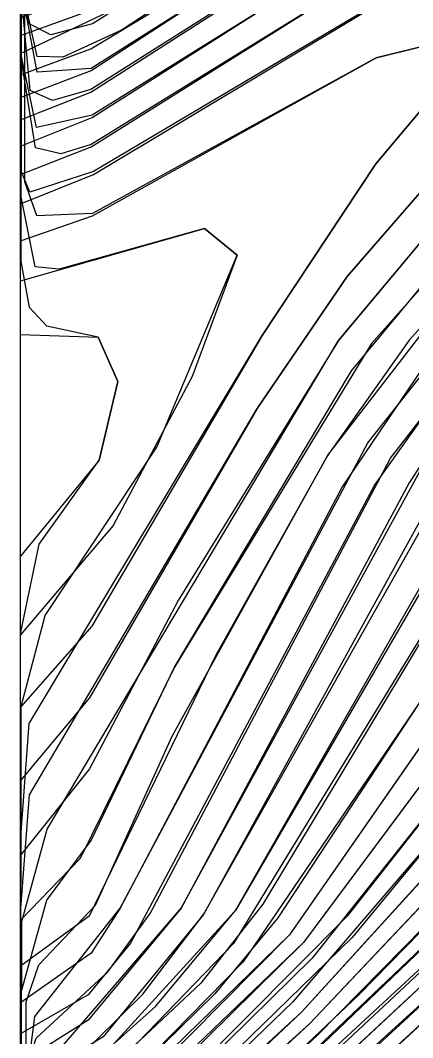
# Model space of a CAD drawing. Extents: x 104.513 to 104.5295, y 28.4567 to 28.4663.
# Drawn here: x 104.512982 to 104.513439, y 28.45731 to 28.458493 of the extents above; entities that cross this region are included whole.
import ezdxf

# ---------------------------------------------------------------- set-up
doc = ezdxf.new("R2010")
doc.units = 0
doc.header["$MEASUREMENT"] = 0
for name, color, linetype in [('Contour_Line_Intermediate', 7, 'Continuous'), ('Contour_Line_Major', 7, 'Continuous'), ('Contour_Line_Minor', 7, 'Continuous'), ('Iso-height_Area', 7, 'Continuous')]:
    doc.layers.add(name, color=color, linetype=linetype)

msp = doc.modelspace()

# ---------------------------------------------------------------- linework, layer by layer
at = {"layer": 'Contour_Line_Intermediate', "color": 0}
for points in [[(104.5162948, 28.4601791, 345), (104.5160477, 28.4600574, 345), (104.5156373, 28.4598113, 345), (104.5151235, 28.4594157, 345), (104.5148979, 28.4592193, 345), (104.5146645, 28.4589588, 345), (104.5144467, 28.4586081, 345), (104.5141785, 28.4582874, 345), (104.514025, 28.4580303, 345), (104.5137228, 28.4576744, 345), (104.5130809, 28.4570603, 345), (104.5129824, 28.4570031, 345)], [(104.5129824, 28.4584968, 335), (104.5130653, 28.4585249, 335), (104.5131472, 28.4585752, 335), (104.513486, 28.4588152, 335), (104.5142129, 28.4594231, 335), (104.5143948, 28.4595587, 335), (104.5145046, 28.459617, 335), (104.5149326, 28.4597731, 335), (104.5153835, 28.4600418, 335), (104.5154657, 28.460061, 335), (104.5154972, 28.4600509, 335), (104.5155062, 28.4600181, 335), (104.5154703, 28.459945, 335), (104.5154076, 28.4598803, 335), (104.5150851, 28.4596158, 335), (104.5144427, 28.4590215, 335), (104.5140626, 28.4585682, 335), (104.5135843, 28.4580629, 335), (104.5132328, 28.4574583, 335), (104.5130591, 28.457268, 335), (104.5129824, 28.4572232, 335)], [(104.5129824, 28.4581904, 325), (104.5131968, 28.4582514, 325), (104.5132346, 28.4582202, 325), (104.5131823, 28.4580794, 325), (104.5130903, 28.457906, 325), (104.5129824, 28.4577788, 325)]]:
    msp.add_polyline3d(points, dxfattribs=at)
at = {"layer": 'Contour_Line_Major', "color": 0}
for points in [[(104.5162091, 28.4602154, 340), (104.5157947, 28.4600074, 340), (104.5155415, 28.4598422, 340), (104.5150234, 28.4594312, 340), (104.5147546, 28.4591998, 340), (104.5145516, 28.458993, 340), (104.51423, 28.458564, 340), (104.5140653, 28.4583714, 340), (104.513902, 28.4581442, 340), (104.5137053, 28.4579241, 340), (104.5135631, 28.4577064, 340), (104.5133629, 28.4574516, 340), (104.5130692, 28.4571562, 340), (104.5129824, 28.4571027, 340)], [(104.5129824, 28.4583777, 330), (104.5130644, 28.4584101, 330), (104.5134702, 28.4586697, 330), (104.5139263, 28.459035, 330), (104.5142187, 28.4592418, 330), (104.5144729, 28.4594485, 330), (104.5146068, 28.4595007, 330), (104.5146472, 28.4595015, 330), (104.5146825, 28.4594871, 330), (104.5146909, 28.4594487, 330), (104.5146796, 28.4594113, 330), (104.5146309, 28.4593532, 330), (104.5143838, 28.4591623, 330), (104.5143061, 28.4590722, 330), (104.5142034, 28.4589203, 330), (104.5139749, 28.4586592, 330), (104.5135548, 28.4582537, 330), (104.5134348, 28.4581216, 330), (104.5133404, 28.4579877, 330), (104.5132098, 28.4577553, 330), (104.5130625, 28.4574516, 330), (104.5129824, 28.4573934, 330)]]:
    msp.add_polyline3d(points, dxfattribs=at)
at = {"layer": 'Contour_Line_Minor', "color": 0}
for points in [[(104.5167437, 28.4605349, 336), (104.5156327, 28.4600372, 336), (104.5150603, 28.4595589, 336), (104.5146245, 28.459173, 336), (104.5144157, 28.458959, 336), (104.5141069, 28.4585806, 336), (104.513606, 28.4580336, 336), (104.5132303, 28.4574199, 336), (104.5130628, 28.4572464, 336), (104.5129824, 28.4571966, 336)], [(104.5162913, 28.4603094, 337), (104.5156723, 28.4600177, 337), (104.5149764, 28.4594577, 337), (104.5146762, 28.4591971, 337), (104.5144702, 28.458991, 337), (104.514139, 28.458579, 337), (104.5136344, 28.4580131, 337), (104.5134462, 28.457699, 337), (104.5132417, 28.4573984, 337), (104.513077, 28.4572308, 337), (104.5129824, 28.4571722, 337)], [(104.5162925, 28.4602886, 338), (104.5157112, 28.4600094, 338), (104.51555, 28.4598998, 338), (104.5150462, 28.4594936, 338), (104.5146917, 28.4591876, 338), (104.5144826, 28.4589757, 338), (104.5141531, 28.4585558, 338), (104.5136586, 28.457986, 338), (104.5134894, 28.4577084, 338), (104.5132956, 28.4574298, 338), (104.513061, 28.4571929, 338), (104.5129824, 28.4571478, 338)], [(104.5162108, 28.4602325, 339), (104.5157968, 28.4600313, 339), (104.5155546, 28.4598762, 339), (104.5150571, 28.4594801, 339), (104.51474, 28.4592092, 339), (104.514496, 28.4589607, 339), (104.5142126, 28.4585864, 339), (104.5138776, 28.4581732, 339), (104.5136835, 28.4579556, 339), (104.5135231, 28.4577045, 339), (104.5133121, 28.4574208, 339), (104.5130569, 28.4571698, 339), (104.5129824, 28.4571238, 339)], [(104.5162914, 28.4602057, 343), (104.5159636, 28.4600435, 343), (104.5155886, 28.4598146, 343), (104.5151029, 28.4594366, 343), (104.5148318, 28.4592035, 343), (104.5145946, 28.4589474, 343), (104.5143469, 28.4585742, 343), (104.5141067, 28.458279, 343), (104.51398, 28.4580714, 343), (104.5137945, 28.457865, 343), (104.5136434, 28.4576692, 343), (104.5133188, 28.4573264, 343), (104.513058, 28.4570849, 343), (104.5129824, 28.45704, 343)], [(104.51621, 28.4601997, 341), (104.5158416, 28.4600123, 341), (104.5155441, 28.4598227, 341), (104.5150429, 28.4594268, 341), (104.5147692, 28.4591905, 341), (104.5145631, 28.4589767, 341), (104.5142819, 28.4585857, 341), (104.5140649, 28.4583212, 341), (104.5139316, 28.4581221, 341), (104.5137375, 28.4579047, 341), (104.5135282, 28.4576181, 341), (104.5132994, 28.4573518, 341), (104.5130651, 28.4571259, 341), (104.5129824, 28.4570816, 341)], [(104.5162441, 28.4601993, 342), (104.5158783, 28.4600135, 342), (104.5155552, 28.4598102, 342), (104.5150459, 28.4594099, 342), (104.5148153, 28.4592117, 342), (104.5145768, 28.4589619, 342), (104.5143084, 28.4585726, 342), (104.5141069, 28.4583304, 342), (104.5139557, 28.4580918, 342), (104.5137612, 28.4578771, 342), (104.513576, 28.457632, 342), (104.5133097, 28.4573398, 342), (104.51306, 28.4571046, 342), (104.5129824, 28.4570606, 342)], [(104.5162931, 28.4601921, 344), (104.516042, 28.4600701, 344), (104.5156265, 28.4598223, 344), (104.5151073, 28.4594217, 344), (104.5148468, 28.4591934, 344), (104.5146171, 28.4589397, 344), (104.5143878, 28.4585799, 344), (104.5141421, 28.458285, 344), (104.5139992, 28.4580438, 344), (104.5137026, 28.457693, 344), (104.513328, 28.4573129, 344), (104.5130694, 28.4570726, 344), (104.5129824, 28.4570215, 344)], [(104.5163433, 28.4601723, 347), (104.5161252, 28.4600696, 347), (104.5156302, 28.4597716, 347), (104.5151875, 28.4594302, 347), (104.5150105, 28.4592776, 347), (104.514852, 28.4591053, 347), (104.514731, 28.4589512, 347), (104.5146207, 28.4587518, 347), (104.5145234, 28.458608, 347), (104.5142499, 28.4582975, 347), (104.5140615, 28.4579916, 347), (104.5137995, 28.457678, 347), (104.5135343, 28.4574498, 347), (104.5130583, 28.4570071, 347), (104.5129824, 28.4569662, 347)], [(104.5162965, 28.4601662, 346), (104.5160857, 28.460063, 346), (104.5156356, 28.4597927, 346), (104.5151327, 28.4594045, 346), (104.5149105, 28.4592066, 346), (104.5146861, 28.4589398, 346), (104.5144967, 28.4586245, 346), (104.5142047, 28.4582803, 346), (104.5140425, 28.458006, 346), (104.5137802, 28.4576972, 346), (104.5130617, 28.4570255, 346), (104.5129824, 28.4569846, 346)], [(104.5163375, 28.4601571, 348), (104.5161302, 28.4600579, 348), (104.5156673, 28.4597794, 348), (104.5151766, 28.4594035, 348), (104.5150254, 28.4592683, 348), (104.5149064, 28.4591397, 348), (104.5147217, 28.4588645, 348), (104.5146062, 28.4586649, 348), (104.5144701, 28.4584976, 348), (104.5142684, 28.4582815, 348), (104.5140947, 28.4579932, 348), (104.5138155, 28.4576574, 348), (104.5135474, 28.4574392, 348), (104.5130652, 28.4569938, 348), (104.5129824, 28.4569492, 348)], [(104.516335, 28.4601434, 349), (104.5161292, 28.4600431, 349), (104.5156759, 28.4597688, 349), (104.5152098, 28.459411, 349), (104.5150736, 28.4592906, 349), (104.5149605, 28.4591662, 349), (104.5146752, 28.4587045, 349), (104.5145279, 28.4585229, 349), (104.5142978, 28.4582815, 349), (104.5141288, 28.458002, 349), (104.5138694, 28.4576787, 349), (104.5137678, 28.4575802, 349), (104.5135558, 28.4574248, 349), (104.5130765, 28.4569827, 349), (104.5129824, 28.4569329, 349)], [(104.5129824, 28.4584759, 334), (104.5130657, 28.4585057, 334), (104.5132289, 28.4586063, 334), (104.5135538, 28.4588419, 334), (104.5143902, 28.4595296, 334), (104.514554, 28.4596132, 334), (104.5149721, 28.459752, 334), (104.5153001, 28.4599364, 334), (104.5153615, 28.4599488, 334), (104.5153814, 28.4599481, 334), (104.5153816, 28.4599351, 334), (104.5152437, 28.459794, 334), (104.5150595, 28.4596428, 334), (104.514814, 28.4593892, 334), (104.5144675, 28.4590784, 334), (104.5140493, 28.45859, 334), (104.5135974, 28.4581238, 334), (104.5134708, 28.4579534, 334), (104.5131957, 28.4574534, 334), (104.5130786, 28.4573112, 334), (104.5129824, 28.4572521, 334)], [(104.5129824, 28.458455, 333), (104.5131481, 28.458534, 333), (104.5134689, 28.4587536, 333), (104.513654, 28.4588942, 333), (104.5142764, 28.4594168, 333), (104.5144274, 28.4595222, 333), (104.5146351, 28.459617, 333), (104.5148595, 28.4596713, 333), (104.5149414, 28.4596663, 333), (104.5149714, 28.4596252, 333), (104.5149501, 28.4595823, 333), (104.5148404, 28.459449, 333), (104.5144138, 28.4590552, 333), (104.5140309, 28.4586062, 333), (104.5135085, 28.4580688, 333), (104.513435, 28.4579554, 333), (104.5131695, 28.4574609, 333), (104.5130615, 28.4573307, 333), (104.5129824, 28.457281, 333)], [(104.5129824, 28.45843, 332), (104.5130645, 28.4584603, 332), (104.5131433, 28.4585077, 332), (104.5134821, 28.4587366, 332), (104.5143048, 28.4594043, 332), (104.5144397, 28.4595007, 332), (104.5145514, 28.4595557, 332), (104.5147188, 28.4596111, 332), (104.5148219, 28.4596176, 332), (104.5148527, 28.459604, 332), (104.5148607, 28.4595763, 332), (104.5148274, 28.4594805, 332), (104.5147814, 28.459419, 332), (104.5144319, 28.4591125, 332), (104.5140108, 28.4586208, 332), (104.5135155, 28.4581232, 332), (104.5133948, 28.4579538, 332), (104.5131107, 28.4574202, 332), (104.5130612, 28.4573601, 332), (104.5129824, 28.4573146, 332)], [(104.5129824, 28.4584038, 331), (104.5130648, 28.4584351, 331), (104.513449, 28.4586849, 331), (104.5144231, 28.4594559, 331), (104.5145548, 28.4595273, 331), (104.5146751, 28.4595608, 331), (104.5147587, 28.4595563, 331), (104.5147998, 28.4595314, 331), (104.5147583, 28.4594517, 331), (104.5146807, 28.4593615, 331), (104.5144084, 28.4591281, 331), (104.5139898, 28.4586347, 331), (104.5134677, 28.4581141, 331), (104.513357, 28.457951, 331), (104.5130984, 28.4574609, 331), (104.5130649, 28.4574086, 331), (104.5129824, 28.457351, 331)], [(104.5129824, 28.4583472, 329), (104.513066, 28.4583804, 329), (104.5134871, 28.4586483, 329), (104.5140161, 28.4590633, 329), (104.5141853, 28.459146, 329), (104.5142493, 28.4591405, 329), (104.5142237, 28.4590305, 329), (104.5141104, 28.4588567, 329), (104.5139087, 28.4586291, 329), (104.5135331, 28.4582769, 329), (104.5133912, 28.4581176, 329), (104.5131618, 28.4577413, 329), (104.5130522, 28.4575186, 329), (104.5129824, 28.457447, 329)], [(104.5129824, 28.4583142, 328), (104.5130647, 28.4583462, 328), (104.5135138, 28.4586278, 328), (104.5140244, 28.4590163, 328), (104.5140869, 28.4590362, 328), (104.5141403, 28.4590217, 328), (104.5141083, 28.4589199, 328), (104.5140467, 28.4588368, 328), (104.5138476, 28.458619, 328), (104.5134687, 28.4582599, 328), (104.5133526, 28.4581212, 328), (104.5131661, 28.4578189, 328), (104.5130628, 28.4576228, 328), (104.5129824, 28.4575227, 328)], [(104.5129824, 28.45828, 327), (104.5130676, 28.458314, 327), (104.5135951, 28.4586303, 327), (104.5138936, 28.4588573, 327), (104.5139903, 28.4588887, 327), (104.5139644, 28.4588334, 327), (104.513854, 28.4586976, 327), (104.5136111, 28.4584469, 327), (104.513478, 28.4583282, 327), (104.5133626, 28.4581956, 327), (104.5132581, 28.4580419, 327), (104.5130628, 28.4577057, 327), (104.5129824, 28.4576095, 327)], [(104.5129824, 28.4582371, 326), (104.5130662, 28.4582661, 326), (104.5133965, 28.4584497, 326), (104.5135013, 28.4584759, 326), (104.5135005, 28.4584507, 326), (104.5133962, 28.4583266, 326), (104.5132639, 28.4581268, 326), (104.5130655, 28.4577888, 326), (104.5129824, 28.4576946, 326)], [(104.5129824, 28.4581281, 324), (104.5130728, 28.4581248, 324), (104.5130957, 28.4580736, 324), (104.5130741, 28.4579821, 324), (104.5129824, 28.4578701, 324)]]:
    msp.add_polyline3d(points, dxfattribs=at)
at = {"layer": 'Iso-height_Area', "color": 0}
msp.add_polyline3d([(104.5129824, 28.4615962, 323), (104.5129824, 28.466149, 323), (104.5129906, 28.4662235, 323), (104.5130155, 28.4662814, 323), (104.5130734, 28.4663063, 323), (104.5287101, 28.4663145, 323), (104.529364, 28.4663063, 323), (104.529422, 28.4662814, 323), (104.5294468, 28.4662235, 323), (104.5294551, 28.466149, 323), (104.5294468, 28.4568034, 323), (104.529422, 28.4567455, 323), (104.529364, 28.4567206, 323), (104.5292895, 28.4567124, 323), (104.5130734, 28.4567206, 323), (104.5130155, 28.4567455, 323), (104.5129906, 28.4568034, 323), (104.5129824, 28.4568779, 323), (104.5129824, 28.4615962, 323)], close=True, dxfattribs=at)
for points in [[(104.5292895, 28.4567124, 324), (104.5130734, 28.4567206, 324), (104.5130155, 28.4567455, 324), (104.5129906, 28.4568034, 324), (104.5129824, 28.4568779, 324), (104.5129825, 28.45778, 324), (104.5130041, 28.4578841, 324), (104.5130741, 28.4579821, 324), (104.5130957, 28.4580736, 324), (104.5130728, 28.4581248, 324), (104.5130133, 28.4581376, 324), (104.512993, 28.4581594, 324), (104.5129835, 28.4582135, 324), (104.5129824, 28.4615962, 324), (104.5129824, 28.4615962, 324), (104.5129824, 28.466149, 324), (104.5129906, 28.4662235, 324), (104.5130155, 28.4662814, 324), (104.5130734, 28.4663063, 324), (104.5287101, 28.4663145, 324)], [(104.5292895, 28.4567124, 325), (104.5130734, 28.4567206, 325), (104.5130155, 28.4567455, 325), (104.5129906, 28.4568034, 325), (104.5129824, 28.4568779, 325), (104.5129833, 28.4576955, 325), (104.5130114, 28.4578012, 325), (104.5131411, 28.4579969, 325), (104.5132346, 28.4582202, 325), (104.5131968, 28.4582514, 325), (104.5130277, 28.458204, 325), (104.5129997, 28.4582067, 325), (104.5129824, 28.4582922, 325), (104.5129824, 28.4615962, 325), (104.5129824, 28.4615962, 325), (104.5129824, 28.466149, 325), (104.5129906, 28.4662235, 325), (104.5130155, 28.4662814, 325), (104.5130734, 28.4663063, 325), (104.5287101, 28.4663145, 325)], [(104.5292895, 28.4567124, 326), (104.5130734, 28.4567206, 326), (104.5130155, 28.4567455, 326), (104.5129906, 28.4568034, 326), (104.5129824, 28.4568779, 326), (104.5129824, 28.457539, 326), (104.5129926, 28.4576758, 326), (104.5132639, 28.4581268, 326), (104.5133962, 28.4583266, 326), (104.5135005, 28.4584507, 326), (104.5135013, 28.4584759, 326), (104.5133965, 28.4584497, 326), (104.5130662, 28.4582688, 326), (104.5130015, 28.4582662, 326), (104.5129878, 28.4583058, 326), (104.5129824, 28.4615962, 326), (104.5129824, 28.4615962, 326), (104.5129824, 28.466149, 326), (104.5129906, 28.4662235, 326), (104.5130155, 28.4662814, 326), (104.5130734, 28.4663063, 326), (104.5287101, 28.4663145, 326)], [(104.5292895, 28.4567124, 327), (104.5130734, 28.4567206, 327), (104.5130155, 28.4567455, 327), (104.5129906, 28.4568034, 327), (104.5129824, 28.4568779, 327), (104.5129824, 28.457456, 327), (104.5129929, 28.4575926, 327), (104.5132581, 28.4580419, 327), (104.5133626, 28.4581956, 327), (104.513478, 28.4583282, 327), (104.5136111, 28.4584469, 327), (104.513854, 28.4586976, 327), (104.5139644, 28.4588334, 327), (104.5139903, 28.4588887, 327), (104.5138936, 28.4588573, 327), (104.5135951, 28.4586303, 327), (104.5130676, 28.4583175, 327), (104.5129935, 28.4582935, 327), (104.5129838, 28.4583172, 327), (104.5129824, 28.4615962, 327), (104.5129824, 28.4615962, 327), (104.5129824, 28.466149, 327)], [(104.5292895, 28.4567124, 328), (104.5130734, 28.4567206, 328), (104.5130155, 28.4567455, 328), (104.5129906, 28.4568034, 328), (104.5129824, 28.4568779, 328), (104.512984, 28.4574456, 328), (104.5130137, 28.4575529, 328), (104.5133526, 28.4581212, 328), (104.5134687, 28.4582599, 328), (104.5138476, 28.458619, 328), (104.5140467, 28.4588368, 328), (104.5141083, 28.4589199, 328), (104.5141403, 28.4590217, 328), (104.5140869, 28.4590362, 328), (104.5140244, 28.4590163, 328), (104.5134773, 28.4586037, 328), (104.5130647, 28.458349, 328), (104.5130295, 28.4583382, 328), (104.5130001, 28.4583452, 328), (104.5129824, 28.4584536, 328), (104.5129824, 28.4615962, 328), (104.5129824, 28.4615962, 328), (104.5129824, 28.466149, 328)], [(104.5292895, 28.4567124, 329), (104.5130734, 28.4567206, 329), (104.5130155, 28.4567455, 329), (104.5129906, 28.4568034, 329), (104.5129824, 28.4568779, 329), (104.5129838, 28.4573642, 329), (104.5130134, 28.4574702, 329), (104.5130648, 28.4575398, 329), (104.5131618, 28.4577413, 329), (104.5133677, 28.458086, 329), (104.5134873, 28.4582299, 329), (104.5139087, 28.4586291, 329), (104.5141104, 28.4588567, 329), (104.5142237, 28.4590305, 329), (104.5142493, 28.4591405, 329), (104.5141853, 28.459146, 329), (104.5140161, 28.4590633, 329), (104.5134396, 28.4586155, 329), (104.513066, 28.458383, 329), (104.5130013, 28.4583689, 329), (104.5129824, 28.4584569, 329), (104.5129824, 28.4615962, 329), (104.5129824, 28.4615962, 329), (104.5129824, 28.466149, 329)], [(104.5292895, 28.4567124, 331), (104.5130734, 28.4567206, 331), (104.5130155, 28.4567455, 331), (104.5129906, 28.4568034, 331), (104.5129824, 28.4572067, 331), (104.5129993, 28.4573349, 331), (104.5130984, 28.4574609, 331), (104.5133868, 28.4580019, 331), (104.5135364, 28.4581911, 331), (104.5139898, 28.4586347, 331), (104.5143756, 28.4590938, 331), (104.514722, 28.4594061, 331), (104.5147998, 28.4595314, 331), (104.5147587, 28.4595563, 331), (104.5146751, 28.4595608, 331), (104.5145548, 28.4595273, 331), (104.5144231, 28.4594559, 331), (104.5139463, 28.4590871, 331), (104.5136404, 28.4588272, 331), (104.5134022, 28.4586508, 331), (104.5130648, 28.4584375, 331), (104.513002, 28.4584333, 331), (104.5129824, 28.4585371, 331), (104.5129824, 28.4615962, 331)], [(104.5167437, 28.4605349, 336), (104.5156327, 28.4600372, 336), (104.5150603, 28.4595589, 336), (104.514541, 28.4590922, 336), (104.5144157, 28.458959, 336), (104.5141069, 28.4585806, 336), (104.513606, 28.4580336, 336), (104.5132648, 28.4574657, 336), (104.5131923, 28.4573736, 336), (104.5130212, 28.4572135, 336), (104.5129952, 28.4571744, 336), (104.5129824, 28.4570422, 336), (104.5129906, 28.4568034, 336), (104.5130155, 28.4567455, 336), (104.5130734, 28.4567206, 336), (104.5292906, 28.4567195, 336)], [(104.5162913, 28.4603094, 337), (104.5156723, 28.4600177, 337), (104.5151239, 28.4595825, 337), (104.5145916, 28.459116, 337), (104.5144314, 28.4589461, 337), (104.5140995, 28.4585336, 337), (104.5136657, 28.4580521, 337), (104.5135967, 28.4579594, 337), (104.5134462, 28.457699, 337), (104.5132822, 28.4574495, 337), (104.5132089, 28.4573611, 337), (104.5130042, 28.4571621, 337), (104.5129824, 28.4570398, 337), (104.5129906, 28.4568034, 337), (104.5130155, 28.4567455, 337), (104.5130734, 28.4567206, 337), (104.5291188, 28.4567124, 337)], [(104.5162124, 28.460252, 338), (104.5157968, 28.4600561, 338), (104.5156358, 28.4599619, 338), (104.5150462, 28.4594936, 338), (104.5146917, 28.4591876, 338), (104.5144826, 28.4589757, 338), (104.5141531, 28.4585558, 338), (104.5136586, 28.457986, 338), (104.5134894, 28.4577084, 338), (104.5132956, 28.4574298, 338), (104.5130001, 28.4571428, 338), (104.5129824, 28.4570374, 338), (104.5129906, 28.4568034, 338), (104.5130155, 28.4567455, 338), (104.5130734, 28.4567206, 338), (104.5291086, 28.4567173, 338)], [(104.5162108, 28.4602325, 339), (104.515714, 28.4599841, 339), (104.5154711, 28.4598111, 339), (104.51474, 28.4592092, 339), (104.514496, 28.4589607, 339), (104.5142126, 28.4585864, 339), (104.5138776, 28.4581732, 339), (104.5136835, 28.4579556, 339), (104.5135231, 28.4577045, 339), (104.5133121, 28.4574208, 339), (104.5130127, 28.4571348, 339), (104.5129916, 28.4570967, 339), (104.5129828, 28.4570347, 339), (104.5129906, 28.4568034, 339), (104.5130155, 28.4567455, 339), (104.5130734, 28.4567206, 339), (104.5290354, 28.4567124, 339)], [(104.5162091, 28.4602154, 340), (104.5157169, 28.4599622, 340), (104.5155047, 28.4598135, 340), (104.5147998, 28.4592412, 340), (104.5145118, 28.4589476, 340), (104.513902, 28.4581442, 340), (104.5137053, 28.4579241, 340), (104.5135631, 28.4577064, 340), (104.5133221, 28.4574027, 340), (104.5129994, 28.457086, 340), (104.5129824, 28.4569583, 340), (104.5129906, 28.4568034, 340), (104.5130155, 28.4567455, 340), (104.5130734, 28.4567206, 340), (104.5289573, 28.4567124, 340)], [(104.51621, 28.4601997, 341), (104.5157941, 28.4599856, 341), (104.5155441, 28.4598227, 341), (104.5148572, 28.4592712, 341), (104.5145297, 28.4589374, 341), (104.5142819, 28.4585857, 341), (104.5140649, 28.4583212, 341), (104.5139316, 28.4581221, 341), (104.5137375, 28.4579047, 341), (104.5136012, 28.457709, 341), (104.5133685, 28.4574269, 341), (104.5130071, 28.4570751, 341), (104.5129824, 28.4569562, 341), (104.5129906, 28.4568034, 341), (104.5130155, 28.4567455, 341), (104.5130734, 28.4567206, 341), (104.5290195, 28.4567155, 341)], [(104.5162931, 28.4601921, 344), (104.5159625, 28.4600256, 344), (104.5155786, 28.4597883, 344), (104.5150243, 28.4593531, 344), (104.5148468, 28.4591934, 344), (104.5146171, 28.4589397, 344), (104.5143878, 28.4585799, 344), (104.5141421, 28.458285, 344), (104.5139992, 28.4580438, 344), (104.5137026, 28.457693, 344), (104.5133762, 28.4573602, 344), (104.5129995, 28.4570037, 344), (104.5129824, 28.4568757, 344), (104.5129906, 28.4568034, 344), (104.5130155, 28.4567455, 344), (104.5130734, 28.4567206, 344), (104.5258124, 28.4567124, 344)], [(104.516211, 28.4601846, 342), (104.5157998, 28.4599691, 342), (104.5155552, 28.4598102, 342), (104.5148833, 28.4592736, 342), (104.5145768, 28.4589619, 342), (104.5143084, 28.4585726, 342), (104.5141069, 28.4583304, 342), (104.5139557, 28.4580918, 342), (104.5137612, 28.4578771, 342), (104.5136081, 28.4576687, 342), (104.5133097, 28.4573398, 342), (104.512998, 28.4570556, 342), (104.5129824, 28.4569541, 342), (104.5129906, 28.4568034, 342), (104.5130155, 28.4567455, 342), (104.5130734, 28.4567206, 342), (104.529039, 28.4567175, 342)], [(104.5162519, 28.4601884, 343), (104.5158758, 28.4599938, 343), (104.515553, 28.4597888, 343), (104.514919, 28.4592831, 343), (104.5145946, 28.4589474, 343), (104.5143469, 28.4585742, 343), (104.5141067, 28.458279, 343), (104.51398, 28.4580714, 343), (104.5137945, 28.457865, 343), (104.5136434, 28.4576692, 343), (104.5133188, 28.4573264, 343), (104.513014, 28.4570511, 343), (104.5129921, 28.4570131, 343), (104.5129831, 28.4569517, 343), (104.5129906, 28.4568034, 343), (104.5130155, 28.4567455, 343), (104.5130734, 28.4567206, 343), (104.5289441, 28.4567177, 343)], [(104.5162948, 28.4601791, 345), (104.5160477, 28.4600574, 345), (104.5156373, 28.4598113, 345), (104.515047, 28.4593529, 345), (104.5148618, 28.4591833, 345), (104.5146645, 28.4589588, 345), (104.5144467, 28.4586081, 345), (104.5141785, 28.4582874, 345), (104.514025, 28.4580303, 345), (104.5137228, 28.4576744, 345), (104.513007, 28.4569943, 345), (104.5129824, 28.4568739, 345), (104.5129906, 28.4568034, 345), (104.5130155, 28.4567455, 345), (104.5130734, 28.4567206, 345), (104.5258086, 28.4567124, 345)], [(104.5162965, 28.4601662, 346), (104.5160465, 28.4600413, 346), (104.5156356, 28.4597927, 346), (104.5150854, 28.4593653, 346), (104.5149105, 28.4592066, 346), (104.5146861, 28.4589398, 346), (104.5144967, 28.4586245, 346), (104.5142047, 28.4582803, 346), (104.5140425, 28.458006, 346), (104.5137802, 28.4576972, 346), (104.5130001, 28.4569779, 346), (104.5129824, 28.456872, 346), (104.5129906, 28.4568034, 346), (104.5130155, 28.4567455, 346), (104.5130734, 28.4567206, 346), (104.5258629, 28.4567125, 346)], [(104.5162955, 28.4601523, 347), (104.5160777, 28.4600434, 347), (104.5156302, 28.4597716, 347), (104.5150992, 28.4593573, 347), (104.5149268, 28.4591948, 347), (104.514731, 28.4589512, 347), (104.5146207, 28.4587518, 347), (104.5145234, 28.458608, 347), (104.5142499, 28.4582975, 347), (104.5140615, 28.4579916, 347), (104.5137995, 28.457678, 347), (104.5135343, 28.4574498, 347), (104.5131015, 28.4570466, 347), (104.5129928, 28.4569614, 347), (104.5129824, 28.4568702, 347), (104.5129906, 28.4568034, 347), (104.5130155, 28.4567455, 347), (104.5130734, 28.4567206, 347), (104.525727, 28.4567124, 347)], [(104.5163375, 28.4601571, 348), (104.5161302, 28.4600579, 348), (104.5156218, 28.4597481, 348), (104.5151412, 28.4593739, 348), (104.5149064, 28.4591397, 348), (104.5147217, 28.4588645, 348), (104.5146062, 28.4586649, 348), (104.5144701, 28.4584976, 348), (104.5142684, 28.4582815, 348), (104.5140947, 28.4579932, 348), (104.5138155, 28.4576574, 348), (104.5135474, 28.4574392, 348), (104.5130235, 28.4569639, 348), (104.5129959, 28.4569258, 348), (104.512985, 28.4568673, 348), (104.5129906, 28.4568023, 348), (104.5130155, 28.4567455, 348), (104.5130734, 28.4567206, 348), (104.5257859, 28.4567144, 348)], [(104.516335, 28.4601434, 349), (104.5161292, 28.4600431, 349), (104.5156759, 28.4597688, 349), (104.5151602, 28.4593699, 349), (104.5149605, 28.4591662, 349), (104.5146752, 28.4587045, 349), (104.5145279, 28.4585229, 349), (104.5142978, 28.4582815, 349), (104.5141288, 28.458002, 349), (104.5138694, 28.4576787, 349), (104.5137678, 28.4575802, 349), (104.5135558, 28.4574248, 349), (104.5130035, 28.4569174, 349), (104.5129888, 28.4568641, 349), (104.5129906, 28.4568006, 349), (104.5130155, 28.4567455, 349), (104.5130734, 28.4567206, 349), (104.5256462, 28.4567124, 349)], [(104.5134332, 28.4587007, 332), (104.5131003, 28.4584819, 332), (104.513032, 28.4584505, 332), (104.5130019, 28.4584515, 332), (104.5129824, 28.4585397, 332)], [(104.5133679, 28.4586795, 333), (104.5130662, 28.4584893, 333), (104.5130179, 28.4584767, 333), (104.5129919, 28.4584898, 333), (104.5129824, 28.4586167, 333)], [(104.5134702, 28.4586697, 330), (104.5130644, 28.458413, 330), (104.5130197, 28.4584001, 330), (104.5129938, 28.4584118, 330), (104.5129824, 28.4585344, 330)], [(104.5292895, 28.4567124, 332), (104.5130734, 28.4567206, 332), (104.5130155, 28.4567455, 332), (104.5129906, 28.4568034, 332), (104.5129874, 28.4572683, 332), (104.5130007, 28.4573096, 332), (104.5130844, 28.457387, 332), (104.5131335, 28.4574549, 332), (104.5134131, 28.4579844, 332), (104.5135567, 28.4581687, 332), (104.5140528, 28.4586673, 332)], [(104.5292895, 28.4567124, 330), (104.5130734, 28.4567206, 330), (104.5130155, 28.4567455, 330), (104.5129906, 28.4568034, 330), (104.512989, 28.4573519, 330), (104.513004, 28.457395, 330), (104.5130699, 28.4574643, 330), (104.5131592, 28.4576611, 330), (104.5133404, 28.4579877, 330), (104.5135113, 28.4582089, 330), (104.5139344, 28.4586162, 330)], [(104.5292895, 28.4567124, 333), (104.5130734, 28.4567206, 333), (104.5130155, 28.4567455, 333), (104.5129906, 28.4568034, 333), (104.5129824, 28.4571252, 333), (104.5129947, 28.4572581, 333), (104.5131695, 28.4574609, 333), (104.5134857, 28.4580391, 333), (104.5136193, 28.4581914, 333), (104.5140309, 28.4586062, 333)], [(104.5292895, 28.4567124, 334), (104.5130734, 28.4567206, 334), (104.5130155, 28.4567455, 334), (104.5129906, 28.4568034, 334), (104.5129824, 28.4571223, 334), (104.5130056, 28.4572433, 334), (104.5131248, 28.457361, 334), (104.5131957, 28.4574534, 334), (104.5135229, 28.4580331, 334), (104.5140493, 28.45859, 334)], [(104.5292895, 28.4567124, 335), (104.5130734, 28.4567206, 335), (104.5130155, 28.4567455, 335), (104.5129906, 28.4568034, 335), (104.5129824, 28.4571194, 335), (104.5129967, 28.4572185, 335), (104.5131401, 28.4573471, 335), (104.5132328, 28.4574583, 335), (104.5135631, 28.4580366, 335), (104.5140626, 28.4585682, 335)]]:
    msp.add_polyline3d(points, dxfattribs=at)

doc.saveas('drawing.dxf')
